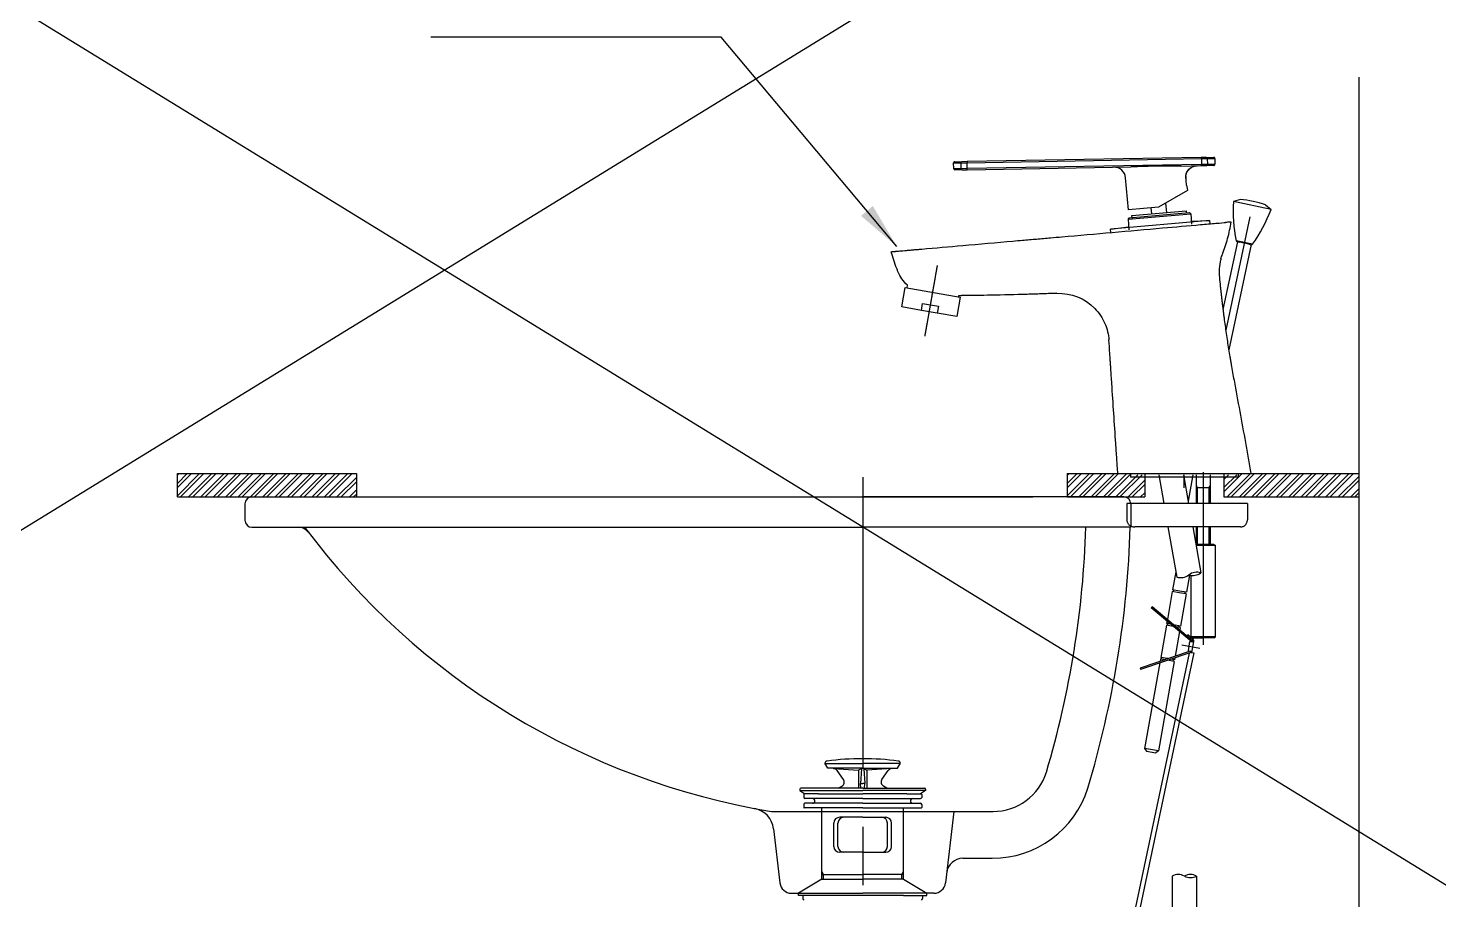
# Model space of a CAD drawing. Extents: x 572 to 8286, y -137 to 2100.
# Drawn here: x 2215 to 2820, y 711 to 1085 of the extents above; entities that cross this region are included whole.
import ezdxf

# ---------------------------------------------------------------- set-up
doc = ezdxf.new("R2010")
doc.units = 0
doc.header["$LTSCALE"] = 50
doc.header["$MEASUREMENT"] = 0
doc.linetypes.add('CENTER', pattern=[2, 1.25, -0.25, 0.25, -0.25])
doc.layers.get('0').update_dxf_attribs({"linetype": 'CONTINUOUS'})
for name, color, linetype in [('1', 1, 'CENTER'), ('3', 3, 'CONTINUOUS'), ('7', 7, 'CONTINUOUS'), ('CENTER', 2, 'CENTER')]:
    doc.layers.add(name, color=color, linetype=linetype)
doc.styles.get("Standard").update_dxf_attribs({"font": 'NanumGothic.ttf'})
doc.dimstyles.get("Standard").update_dxf_attribs({"dimtxt": 2.5, "dimasz": 2, "dimexe": 2, "dimexo": 1, "dimgap": 2, "dimtad": 1, "dimdec": 0, "dimlfac": 10, "dimrnd": 1, "dimzin": 0, "dimdsep": 46, "dimtxsty": 'Standard', "dimcen": 0, "dimclrd": 7, "dimclre": 7, "dimclrt": 2, "dimadec": 0, "dimazin": 0, "dimtfac": 1, "dimtdec": 0, "dimtofl": 0, "dimtmove": 0, "dimatfit": 3, "dimfxl": 0, "dimtolj": 1, "dimtzin": 0, "dimarcsym": 0})

msp = doc.modelspace()

# ---------------------------------------------------------------- hatches: boundary and pattern name
h = msp.add_hatch()
h.set_pattern_fill('ANSI32', color=256, scale=10)
h.set_pattern_definition([(45, (3691.4405, 74.737), (-2.65165, 2.65165), []), (45, (3693.2082, 74.737), (-2.65165, 2.65165), [])])
h.paths.add_polyline_path([(2785.96896, 893.87989), (2734.87287, 893.87989), (2734.87287, 893.37989), (2727.96896, 893.37989), (2727.96896, 883.87989), (2785.96896, 883.87989)])
h.paths.add_polyline_path([(2693.96896, 893.37989), (2686.87287, 893.37989), (2686.87287, 893.87989), (2660.74711, 893.87989), (2660.74711, 883.87989), (2693.96896, 883.87989)])
h.paths.add_polyline_path([(2355.74711, 893.87989), (2278.96896, 893.87989), (2278.96896, 883.87989), (2355.74711, 883.87989)])

# ---------------------------------------------------------------- linework, layer by layer
for p, q in [((571.83398, -137.42071), (4215.24041, 2100)), ((571.83398, 2100), (4215.24041, -137.42071))]:
    msp.add_line(p, q)
at = {"ltscale": 0.5}
for p, q in [((2687.90485, 893.87989), (2687.90485, 892.40137)), ((2734.03308, 893.87989), (2734.03308, 892.40137))]:
    msp.add_line(p, q, dxfattribs=at)
at = {"color": 7}
for p, q in [((2612.07516, 748.96369), (2608.48614, 718.29866)), ((2534.7386, 741.48049), (2537.45179, 718.29866)), ((2542.4179, 713.87989), (2572.96896, 713.87989)), ((2603.52003, 713.87989), (2572.96896, 713.87989))]:
    msp.add_line(p, q, dxfattribs=at)
for centre, start, end in [((2542.4179, 718.87989), 186.67550305, 270), ((2603.52003, 718.87989), 270, 353.32449695)]:
    msp.add_arc(centre, 5, start, end, dxfattribs=at)
at = {"layer": '1', "linetype": 'ByBlock'}
for p, q in [((2785.96896, 893.87989), (2785.96896, 1063.87989)), ((2278.96896, 893.87989), (2355.74711, 893.87989)), ((2660.74711, 893.87989), (2785.96896, 893.87989)), ((2278.96896, 883.87989), (2645.96896, 883.87989)), ((2727.96896, 883.87989), (2785.96896, 883.87989)), ((2785.96896, 133.87989), (2785.96896, 883.87989))]:
    msp.add_line(p, q, dxfattribs=at)
at = {"layer": '1', "color": 7, "linetype": 'Continuous'}
for p, q in [((2718.24611, 1029.4705), (2617.76471, 1027.71659)), ((2617.77343, 1027.21667), (2718.25483, 1028.97057)), ((2720.48731, 1029.50962), (2718.24611, 1029.4705)), ((2718.24611, 1029.4705), (2718.25483, 1028.97057)), ((2718.25483, 1028.97057), (2720.94428, 1029.01753)), ((2718.25483, 1028.97057), (2718.29846, 1026.47096)), ((2720.48731, 1029.50962), (2723.54695, 1029.56303)), ((2720.94428, 1029.01753), (2724.0556, 1029.07183)), ((2720.98791, 1026.51791), (2720.94428, 1029.01753)), ((2724.0556, 1029.07183), (2724.09923, 1026.57221)), ((2611.97267, 1027.11542), (2615.08399, 1027.16972)), ((2612.0163, 1024.6158), (2611.97267, 1027.11542)), ((2615.12762, 1024.67011), (2612.0163, 1024.6158)), ((2612.46387, 1027.62406), (2615.5235, 1027.67748)), ((2615.58458, 1024.178), (2612.52495, 1024.1246)), ((2615.08399, 1027.16972), (2617.77343, 1027.21667)), ((2615.08399, 1027.16972), (2615.12762, 1024.67011)), ((2617.81706, 1024.71705), (2615.12762, 1024.67011)), ((2617.76471, 1027.71659), (2615.5235, 1027.67748)), ((2615.58458, 1024.178), (2617.82579, 1024.21713)), ((2617.76471, 1027.71659), (2617.77343, 1027.21667)), ((2617.81706, 1024.71705), (2617.77343, 1027.21667)), ((2718.29846, 1026.47096), (2617.81706, 1024.71705)), ((2617.82579, 1024.21713), (2617.81706, 1024.71705)), ((2617.82579, 1024.21713), (2688.01642, 1025.44231)), ((2709.39598, 1025.81549), (2718.30719, 1025.97103)), ((2720.98791, 1026.51791), (2718.29846, 1026.47096)), ((2718.30719, 1025.97103), (2718.29846, 1026.47096)), ((2718.30719, 1025.97103), (2720.54839, 1026.01016)), ((2723.60803, 1026.06356), (2720.54839, 1026.01016)), ((2724.09923, 1026.57221), (2720.98791, 1026.51791)), ((2686.93928, 1006.96526), (2685.73323, 1020.75053)), ((2712.31201, 1015.27024), (2699.88981, 1008.09828)), ((2712.2268, 1016.24418), (2712.31201, 1015.27024)), ((2699.88981, 1008.09828), (2686.93928, 1006.96526)), ((2700.19359, 1004.62614), (2687.24306, 1003.49312)), ((2688.50076, 1004.60698), (2711.7121, 1006.6377)), ((2688.58792, 1003.61078), (2688.50076, 1004.60698)), ((2696.96842, 1005.3478), (2696.75179, 1007.82385)), ((2713.14412, 1005.75917), (2700.19359, 1004.62614)), ((2700.23717, 1004.12804), (2713.68579, 1005.30465)), ((2702.89981, 1009.8361), (2703.24445, 1005.89688)), ((2711.7121, 1006.6377), (2711.79926, 1005.64151)), ((2713.68579, 1005.30465), (2714.078, 1000.82178)), ((2721.76116, 1002.49778), (2679.32327, 998.78495)), ((2679.32327, 998.78495), (2687.06476, 999.79401)), ((2679.45323, 997.29941), (2679.32327, 998.78495)), ((2686.78854, 1002.95145), (2700.23717, 1004.12804)), ((2686.78854, 1002.95145), (2687.18074, 998.46857)), ((2713.96205, 1002.14722), (2721.76116, 1002.49778)), ((2721.76116, 1002.49778), (2721.89113, 1001.01224)), ((2591.99493, 973.60904), (2592.18229, 974.67165)), ((2589.73107, 965.37709), (2591.20708, 973.74796)), ((2591.20708, 973.74796), (2614.84247, 969.5804)), ((2614.84247, 969.5804), (2613.36646, 961.20953)), ((2614.13762, 970.19007), (2614.05462, 969.71932)), ((2598.17301, 963.88855), (2589.73107, 965.37709)), ((2598.17301, 963.88855), (2598.69396, 966.84297)), ((2604.92451, 962.69807), (2598.17301, 963.88855)), ((2598.69396, 966.84297), (2605.44546, 965.6525)), ((2605.44546, 965.6525), (2604.92451, 962.69807)), ((2613.36646, 961.20953), (2604.92451, 962.69807)), ((2734.03308, 892.40137), (2687.90485, 892.40137))]:
    msp.add_line(p, q, dxfattribs=at)
at = {"layer": '1'}
for p, q in [((2278.96896, 883.87989), (2278.96896, 893.87989)), ((2355.74711, 893.87989), (2355.74711, 883.87989)), ((2660.74711, 893.87989), (2660.74711, 883.87989)), ((2693.96896, 893.87989), (2693.96896, 883.87989)), ((2727.96896, 893.87989), (2727.96896, 883.87989)), ((2785.96896, 883.87989), (2785.96896, 893.87989)), ((2660.74711, 883.87989), (2693.96896, 883.87989))]:
    msp.add_line(p, q, dxfattribs=at)
at = {"layer": '1', "color": 7, "linetype": 'Continuous'}
for centre, radius, start, end in [((2723.55567, 1029.0631), 0.5, 1.00020906, 90.99999075), ((2612.47259, 1027.12414), 0.5, 90.99999075, 181.00020906), ((2612.51622, 1024.62452), 0.5, 181.00020906, 270.99999075), ((2680.75226, 1020.31475), 5, 4.76016004, 90.99999075), ((2723.5993, 1026.56348), 0.5, 270.99999075, 1.00020906), ((2713.1877, 1005.26107), 0.5, 5.00014155, 95.00014925), ((2687.28663, 1002.99503), 0.5, 95.00014925, 185.00014155), ((2747.3628, 980.25694), 21.5, 165.64525328, 185.92846745)]:
    msp.add_arc(centre, radius, start, end, dxfattribs=at)
at = {"layer": '1', "color": 7, "linetype": 'Continuous', "extrusion": (0, 0, -1)}
msp.add_arc((-2603.79303, 987.08902), 17, 313.07750562, 337.32487262, dxfattribs=at)
for centre, major_axis, ratio, start_param, end_param in [((2720.49604, 1029.0097), (0.00873, -0.49992), 0.896618, 3.141592654, 4.71238898), ((2615.53223, 1027.17755), (-0.00873, 0.49992), 0.896618, 4.71238898, 6.283185307), ((2615.57586, 1024.67793), (-0.00873, 0.49992), 0.896618, 3.141592654, 4.71238898), ((2716.44705, 1020.93781), (-0.08726, 4.99924), 0.978413, 4.644078119, 6.283185307), ((2716.59813, 1020.94045), (0.08726, -4.99924), 0.999997, 1.661177217, 3.141787889), ((2720.53967, 1026.51008), (0.00873, -0.49992), 0.896618, 4.71238898, 6.283185307), ((2747.36157, 980.2525), (-20.71889, 5.74262), 0.999735, 0.000012834, 0.097610156), ((2657.13499, 949.72877), (-19.98137, 7.93692), 1, 1.153488925, 1.989306429)]:
    msp.add_ellipse(centre, major_axis=major_axis, ratio=ratio, start_param=start_param, end_param=end_param, dxfattribs=at)
at = {"layer": '1', "color": 7, "linetype": 'Continuous'}
for points, knots in [([(2709.39598, 1025.81549), (2708.04808, 1025.79196), (2706.69804, 1025.78976), (2703.71544, 1025.78471), (2702.08208, 1025.78352), (2699.87417, 1025.76098), (2699.29949, 1025.7533), (2697.63795, 1025.72504), (2696.55113, 1025.69878), (2693.91174, 1025.62159), (2692.35927, 1025.56473), (2689.87699, 1025.48564), (2688.94639, 1025.45854), (2688.01642, 1025.44231)], [0, 0, 0, 0, 0.18944166, 0.18944166, 0.418460024, 0.418460024, 0.499035031, 0.499035031, 0.651443505, 0.651443505, 0.869303726, 0.869303726, 1, 1, 1, 1]), ([(2711.57309, 1020.51139), (2711.56927, 1020.30221), (2711.57035, 1020.07926), (2711.58851, 1019.5267), (2711.61299, 1019.18427), (2711.68638, 1018.53039), (2711.73566, 1018.20965), (2711.84606, 1017.62211), (2711.90852, 1017.34777), (2712.02773, 1016.87583), (2712.0857, 1016.67363), (2712.17543, 1016.37419), (2712.20814, 1016.27311), (2712.22748, 1016.2132), (2712.23013, 1016.20493), (2712.23011, 1016.20495)], [0, 0, 0, 0, 0.114939374, 0.114939374, 0.279353996, 0.279353996, 0.440312112, 0.440312112, 0.602680747, 0.602680747, 0.769066054, 0.769066054, 0.935926829, 0.935926829, 1, 1, 1, 1]), ([(2711.61351, 1021.33174), (2711.60055, 1021.169), (2711.58891, 1020.98648), (2711.57761, 1020.70075), (2711.57485, 1020.60728), (2711.57309, 1020.51139)], [0, 0, 0, 0, 0.685433532, 0.685433532, 1, 1, 1, 1]), ([(2653.59056, 995.03673), (2655.21415, 995.17877), (2664.02882, 995.94995), (2680.04278, 997.351), (2699.86822, 999.0855), (2712.49813, 1000.19047), (2717.93464, 1000.6661)], [0, 0, 0, 0, 0.075727638, 0.41110137, 0.746475102, 1, 1, 1, 1]), ([(2717.93464, 1000.6661), (2720.25787, 1000.86936), (2722.56371, 1001.07109), (2726.4873, 1001.41436), (2727.9651, 1001.54366), (2728.60281, 1001.59945)], [0, 0, 0, 0, 0.5, 0.5, 1, 1, 1, 1]), ([(2727.30081, 987.98641), (2728.15265, 990.19639), (2728.8979, 992.46817), (2730.15347, 997.08347), (2730.66476, 999.43714), (2731.05339, 1001.81384)], [0, 0, 0, 0, 0.496999027, 0.496999027, 1, 1, 1, 1]), ([(2731.05339, 1001.81384), (2731.05361, 1001.81387), (2731.04811, 1001.81339), (2730.94132, 1001.80404), (2730.43102, 1001.75939), (2729.24636, 1001.65575), (2728.94181, 1001.62911), (2728.60281, 1001.59945)], [0, 0, 0, 0, 0.083269735, 0.083269735, 0.791492061, 0.791492061, 1, 1, 1, 1]), ([(2598.33213, 990.20224), (2604.17348, 990.71329), (2617.20468, 991.85337), (2631.59709, 993.11255), (2640.14449, 993.86034), (2641.50058, 993.97899)], [0, 0, 0, 0, 0.40612002, 0.90577848, 1, 1, 1, 1]), ([(2641.50058, 993.97899), (2642.50815, 994.06714), (2644.52347, 994.24345), (2646.53814, 994.41972), (2648.5529, 994.59599), (2650.56777, 994.77226), (2652.58325, 994.9486), (2653.59056, 995.03673)], [0, 0, 0, 0, 0.25, 0.5, 0.5, 0.75, 1, 1, 1, 1]), ([(2588.10703, 980.53544), (2587.92615, 980.96836), (2586.79617, 983.75169), (2585.8471, 986.60635), (2585.17985, 989.05157)], [0, 0, 0, 0, 0.156198051, 1, 1, 1, 1]), ([(2586.80023, 989.19333), (2586.87334, 989.19972), (2587.04716, 989.21494), (2587.50379, 989.25488), (2588.27369, 989.32224), (2589.48605, 989.42831), (2590.94571, 989.55601), (2592.60717, 989.70137), (2594.42354, 989.86028), (2596.34729, 990.02859), (2597.66925, 990.14424), (2598.33208, 990.20223)], [0, 0, 0, 0, 0.062499865, 0.125000071, 0.250000481, 0.375000892, 0.500001303, 0.625001713, 0.750002124, 0.875002535, 1, 1, 1, 1]), ([(2725.97779, 978.03632), (2726.11146, 976.74897), (2726.30767, 974.89989), (2726.57211, 972.48969), (2726.72944, 971.0855), (2726.85736, 969.9624), (2726.9867, 968.83945), (2727.15109, 967.43607), (2727.35295, 965.75258), (2727.55961, 964.06967), (2727.77129, 962.38739), (2728.20513, 959.02414), (2728.89679, 953.98454), (2729.749, 948.39718), (2730.39612, 944.49412), (2730.78052, 942.26629), (2731.17036, 940.03941), (2731.66377, 937.2569), (2732.86775, 930.58238), (2734.72877, 920.5807), (2736.78209, 909.46497), (2738.34843, 900.55867), (2739.1354, 896.1062), (2739.52843, 893.87989)], [0, 0, 0, 0, 0.045535933, 0.065420601, 0.085305269, 0.095247603, 0.105189937, 0.125074605, 0.144959274, 0.164843942, 0.18472861, 0.204613278, 0.28415195, 0.363690622, 0.403459958, 0.423344626, 0.443229294, 0.48299863, 0.522767967, 0.681845311, 0.840922656, 0.920461328, 1, 1, 1, 1]), ([(2643.53123, 970.76862), (2638.40064, 970.61395), (2633.26921, 970.4874), (2623.86212, 970.30702), (2619.58595, 970.24933), (2615.31111, 970.20296)], [0, 0, 0, 0, 0.545543874, 0.545543874, 1, 1, 1, 1]), ([(2655.67703, 971.18825), (2654.66504, 971.149), (2652.64096, 971.07256), (2650.61673, 971.00035), (2648.59243, 970.93033), (2646.56805, 970.86249), (2644.54353, 970.79914), (2643.53123, 970.76862)], [0, 0, 0, 0, 0.25, 0.5, 0.5, 0.75, 1, 1, 1, 1]), ([(2672.50734, 964.76009), (2674.36965, 962.85553), (2675.851, 960.61157), (2677.87433, 955.94198), (2678.42064, 953.52589), (2678.58175, 951.24084)], [0, 0, 0, 0, 0.5, 0.5, 1, 1, 1, 1]), ([(2682.40951, 893.87989), (2682.26688, 896.02731), (2681.98162, 900.32216), (2681.41109, 908.91185), (2680.69794, 919.64896), (2680.05606, 929.31237), (2679.62893, 935.75469), (2679.45101, 938.439), (2679.30864, 940.58643), (2679.16584, 942.73385), (2678.92753, 946.28559), (2678.71858, 949.30005), (2678.58175, 951.24084)], [0, 0, 0, 0, 0.112308708, 0.224617416, 0.449234832, 0.673852248, 0.730006602, 0.786160956, 0.814238133, 0.84231531, 0.898469664, 1, 1, 1, 1]), ([(2682.4095, 893.87989), (2682.40951, 893.87989), (2682.45214, 893.87989), (2682.6223, 893.87989), (2682.78171, 893.87989), (2683.05151, 893.87989), (2683.25221, 893.87989), (2683.65777, 893.87989), (2684.3906, 893.87989), (2685.50839, 893.87989), (2686.85386, 893.87989), (2688.41639, 893.87989), (2690.18216, 893.87989), (2692.13677, 893.87989), (2694.97268, 893.87989), (2698.1191, 893.87989), (2701.49909, 893.87989), (2703.69152, 893.87989), (2705.48253, 893.87989), (2707.29458, 893.87989), (2710.51066, 893.87989), (2714.24353, 893.87989), (2717.92799, 893.87989), (2721.5428, 893.87989), (2725.8604, 893.87989), (2730.49585, 893.87989), (2734.37127, 893.87989), (2736.80787, 893.87989), (2738.03141, 893.87989), (2738.58597, 893.87989), (2739.27074, 893.87989), (2739.52843, 893.87989), (2739.52844, 893.87989)], [0, 0, 0, 0, 0.031250001, 0.031250001, 0.062500002, 0.070312502, 0.078125002, 0.093750003, 0.125000004, 0.156250004, 0.187500005, 0.218750006, 0.250000007, 0.281250008, 0.312500009, 0.375000011, 0.406250011, 0.437500012, 0.453125013, 0.468750013, 0.500000014, 0.562500016, 0.593750017, 0.625000018, 0.687500019, 0.750000021, 0.812500023, 0.875000025, 0.906250026, 0.921875026, 0.937500027, 1, 1, 1, 1])]:
    msp.add_open_spline(points, degree=3, knots=knots, dxfattribs=at)
for points, degree in [([(2585.17984, 989.05156), (2585.17986, 989.05157), (2585.72282, 989.09907), (2586.80023, 989.19333)], 3), ([(2726.64279, 985.99551), (2726.53374, 985.58613)], 1), ([(2725.97779, 978.03633), (2725.97779, 978.03632), (2725.97763, 978.03483), (2725.97732, 978.03185)], 3), ([(2725.97779, 978.03633), (2725.97779, 978.03632), (2725.97763, 978.03483), (2725.97732, 978.03185)], 3), ([(2615.31112, 970.20168), (2614.91987, 970.19775), (2614.52873, 970.19389), (2614.13762, 970.19005)], 3), ([(2656.29233, 971.21225), (2656.08723, 971.2042), (2655.88213, 971.19621), (2655.67703, 971.18825)], 3)]:
    msp.add_open_spline(points, degree=degree, dxfattribs=at)
at = {"layer": '1', "color": 1, "linetype": 'CENTER'}
msp.add_open_spline([(2599.70736, 952.85017), (2600.5756, 957.77421), (2605.04441, 983.11811)], degree=1, knots=[0, 0, 0.162681685, 1, 1], dxfattribs=at)
at = {"layer": '3', "color": 7}
for p, q in [((2310.96896, 883.87989), (2572.96896, 883.87989)), ((2684.96896, 883.87989), (2572.96896, 883.87989)), ((2307.96896, 880.87989), (2307.96896, 873.87989)), ((2687.96896, 880.87989), (2687.96896, 870.87989)), ((2310.96896, 870.87989), (2572.96896, 870.87989)), ((2687.96896, 870.87989), (2572.96896, 870.87989)), ((2533.86277, 748.96369), (2628.89529, 748.96369)), ((2615.95306, 728.87989), (2628.55669, 728.87989))]:
    msp.add_line(p, q, dxfattribs=at)
at = {"layer": '3'}
for p, q in [((2557.96896, 767.5743), (2556.73764, 769.70701)), ((2556.85418, 769.50516), (2572.96896, 769.50516)), ((2589.08375, 769.50516), (2572.96896, 769.50516)), ((2587.96896, 767.5743), (2589.20029, 769.70701)), ((2572.96896, 767.5743), (2557.96896, 767.5743)), ((2560.48424, 767.39001), (2571.21896, 766.68864)), ((2564.6943, 762.69501), (2561.9761, 766.54798)), ((2572.96896, 767.5743), (2571.21896, 766.68864)), ((2571.21896, 766.68864), (2571.21896, 758.9743)), ((2572.45129, 767.31231), (2572.01896, 760.90443)), ((2572.96896, 767.5743), (2587.96896, 767.5743)), ((2572.96896, 767.5743), (2574.71896, 766.68864)), ((2573.48664, 767.31231), (2573.91896, 760.90443)), ((2585.45369, 767.39001), (2574.71896, 766.68864)), ((2574.71896, 766.68864), (2574.71896, 758.9743)), ((2581.24363, 762.69501), (2583.96183, 766.54798)), ((2545.96896, 758.5743), (2545.96896, 757.9743)), ((2545.96896, 757.9743), (2572.96896, 757.9743)), ((2545.96896, 757.9743), (2548.11119, 756.4743)), ((2555.66896, 758.9743), (2546.36896, 758.9743)), ((2553.96896, 756.4743), (2547.86713, 756.4743)), ((2553.96896, 756.4743), (2572.96896, 756.4743)), ((2572.96896, 758.9743), (2555.66896, 758.9743)), ((2562.61254, 758.9743), (2564.06006, 759.81002)), ((2572.22206, 758.9743), (2572.01896, 760.92862)), ((2572.01896, 760.92862), (2572.96896, 760.92862)), ((2573.91896, 760.92862), (2572.96896, 760.92862)), ((2572.96896, 758.9743), (2590.26896, 758.9743)), ((2599.96896, 757.9743), (2572.96896, 757.9743)), ((2591.96897, 756.4743), (2572.96896, 756.4743)), ((2573.71587, 758.9743), (2573.91896, 760.92862)), ((2583.32539, 758.9743), (2581.87787, 759.81002)), ((2590.26896, 758.9743), (2599.56896, 758.9743)), ((2591.96897, 756.4743), (2598.0708, 756.4743)), ((2599.96896, 757.9743), (2597.82674, 756.4743)), ((2599.96896, 758.5743), (2599.96896, 757.9743)), ((2547.66713, 756.2743), (2547.66713, 754.9743)), ((2547.66713, 751.9743), (2547.66713, 750.6743)), ((2572.96896, 750.4743), (2547.86713, 750.4743)), ((2572.96896, 754.4743), (2548.16713, 754.4743)), ((2572.96896, 752.4743), (2548.16713, 752.4743)), ((2555.46896, 719.87989), (2555.46896, 750.4743)), ((2572.96896, 754.4743), (2597.7708, 754.4743)), ((2572.96896, 752.4743), (2597.7708, 752.4743)), ((2572.96896, 750.4743), (2598.0708, 750.4743)), ((2590.46896, 719.87989), (2590.46896, 750.4743)), ((2598.2708, 756.2743), (2598.2708, 754.9743)), ((2598.2708, 751.9743), (2598.2708, 750.6743)), ((2572.96896, 746.4743), (2563.0946, 746.4743)), ((2572.96896, 746.4743), (2582.84333, 746.4743)), ((2560.5946, 733.9743), (2560.5946, 743.9743)), ((2562.36236, 733.9743), (2562.36236, 743.9743)), ((2583.57557, 733.9743), (2583.57557, 743.9743)), ((2585.34333, 733.9743), (2585.34333, 743.9743)), ((2572.96896, 731.4743), (2563.0946, 731.4743)), ((2572.96896, 731.4743), (2582.84333, 731.4743)), ((2556.16896, 721.9743), (2555.46896, 723.18673)), ((2555.46896, 721.9743), (2572.96896, 721.9743)), ((2556.16896, 719.87989), (2556.16896, 721.9743)), ((2590.46896, 721.9743), (2572.96896, 721.9743)), ((2589.76896, 721.9743), (2590.46896, 723.18673)), ((2589.76896, 719.87989), (2589.76896, 721.9743)), ((2555.46896, 719.87989), (2545.46896, 713.87989)), ((2555.46896, 719.87989), (2572.96896, 719.87989)), ((2590.46896, 719.87989), (2572.96896, 719.87989)), ((2590.46896, 719.87989), (2600.46896, 713.87989)), ((2545.46896, 713.87989), (2572.96896, 713.87989)), ((2545.46896, 712.87989), (2545.46896, 713.87989)), ((2555.46896, 712.87989), (2545.46896, 712.87989)), ((2547.27684, 712.87989), (2547.27684, 711.57989)), ((2590.46896, 712.87989), (2555.46896, 712.87989)), ((2600.46896, 713.87989), (2572.96896, 713.87989)), ((2590.46896, 712.87989), (2600.46896, 712.87989)), ((2598.66109, 712.87989), (2598.66109, 711.57989)), ((2600.46896, 712.87989), (2600.46896, 713.87989))]:
    msp.add_line(p, q, dxfattribs=at)
at = {"layer": '3', "color": 7}
for centre, radius, start, end in [((2310.96896, 880.87989), 3, 90, 180), ((2684.96896, 880.87989), 3, 360, 90), ((2310.96896, 873.87989), 3, 180, 270), ((2331.01331, 865.87989), 5, 35.95947679, 90), ((2585.22567, 1058.81753), 314.08208, 216.75332595, 260.58795505), ((2250.18608, 884.47085), 418.78163, 343.54463332, 358.14022104), ((2250.91834, 884.43007), 437.04942, 343.32088664, 358.22332964), ((2628.89529, 772.96369), 24, 270, 342.74145272), ((2628.55669, 771.87989), 43, 270, 342.55922027), ((2524.8064, 740.31803), 10, 6.67550305, 79.93082387), ((2615.95306, 721.87989), 7, 90, 173.32449695)]:
    msp.add_arc(centre, radius, start, end, dxfattribs=at)
at = {"layer": '3'}
for centre, radius, start, end in [((2557.81896, 769.50516), 1.1, 97.32041367, 169.42619898), ((2572.96896, 651.5743), 120, 90, 97.32041367), ((2572.96896, 651.5743), 120, 82.67958633, 90), ((2588.11896, 769.50516), 1.1, 10.57380102, 82.67958633), ((2560.34185, 765.39505), 2, 35.20232507, 86.26180949), ((2563.06006, 761.54208), 2, 300, 35.20232507), ((2582.87787, 761.54208), 2, 144.79767493, 240), ((2585.59607, 765.39505), 2, 93.73819051, 144.79767493), ((2546.36896, 758.5743), 0.4, 90, 180), ((2547.86713, 756.2743), 0.2, 90, 180), ((2598.0708, 756.2743), 0.2, 0, 90), ((2599.56896, 758.5743), 0.4, 0, 90), ((2548.16713, 754.9743), 0.5, 180, 270), ((2548.16713, 751.9743), 0.5, 90, 180), ((2547.86713, 750.6743), 0.2, 180, 270), ((2551.46896, 753.4743), 1, 270, 90), ((2594.46896, 753.4743), 1, 90, 270), ((2597.7708, 754.9743), 0.5, 270, 0), ((2597.7708, 751.9743), 0.5, 0, 90), ((2598.0708, 750.6743), 0.2, 270, 0), ((2563.0946, 743.9743), 2.5, 90, 180), ((2564.86236, 743.9743), 2.5, 90, 180), ((2581.07557, 743.9743), 2.5, 0, 90), ((2582.84333, 743.9743), 2.5, 0, 90), ((2563.0946, 733.9743), 2.5, 180, 270), ((2564.86236, 733.9743), 2.5, 180, 270), ((2581.07557, 733.9743), 2.5, 270, 0), ((2582.84333, 733.9743), 2.5, 270, 0), ((2547.77684, 711.57989), 0.5, 180, 270), ((2598.16109, 711.57989), 0.5, 270, 0)]:
    msp.add_arc(centre, radius, start, end, dxfattribs=at)
at = {"layer": '7'}
for p, q in [((2735.00319, 1011.47347), (2732.00142, 1010.578)), ((2748.14085, 1007.14746), (2732.00142, 1010.578)), ((2735.00319, 1011.47347), (2735.03351, 1011.46702)), ((2745.7325, 1009.19288), (2745.76282, 1009.18644)), ((2745.76282, 1009.18644), (2748.14085, 1007.14746)), ((2739.04973, 1004.05738), (2728.70955, 955.41067)), ((2733.70615, 993.34703), (2727.53193, 964.29959)), ((2740.25458, 992.26793), (2733.15385, 993.77724)), ((2733.54098, 993.38214), (2734.6843, 993.13912)), ((2738.59689, 992.30747), (2734.6843, 993.13912)), ((2739.57504, 992.09956), (2729.98634, 946.98831)), ((2738.59689, 992.30747), (2739.74021, 992.06445)), ((2699.96417, 893.37989), (2702.14522, 881.01051)), ((2710.62615, 893.37989), (2712.8072, 881.01051)), ((2710.87287, 887.74894), (2710.87287, 893.37989)), ((2714.6279, 893.37989), (2712.62703, 882.03234)), ((2716.13909, 881.01051), (2716.13909, 893.37989)), ((2716.13909, 881.01051), (2716.13909, 893.37989)), ((2719.13909, 820.37712), (2719.13909, 894.53763)), ((2722.13909, 881.01051), (2722.13909, 893.37989)), ((2722.13909, 881.01051), (2722.13909, 893.37989)), ((2716.63909, 887.94244), (2716.13909, 888.80846)), ((2716.13909, 887.94244), (2722.13909, 887.94244)), ((2716.63909, 881.01051), (2716.63909, 887.94244)), ((2721.63909, 887.94244), (2722.13909, 888.80846)), ((2721.63909, 881.01051), (2721.63909, 887.94244)), ((2686.24912, 881.01051), (2686.24912, 874.01051)), ((2738.02907, 881.01051), (2686.24912, 881.01051)), ((2738.02907, 881.01051), (2738.02907, 874.01051)), ((2735.02907, 871.01051), (2689.71577, 871.01051)), ((2703.90849, 871.01051), (2707.69783, 849.52013)), ((2714.57047, 871.01051), (2718.03831, 851.34343)), ((2716.13909, 863.4638), (2716.13909, 871.01051)), ((2716.63909, 863.4638), (2716.63909, 871.01051)), ((2721.63909, 863.4638), (2721.63909, 871.01051)), ((2722.13909, 863.4638), (2722.13909, 871.01051)), ((2715.6733, 864.75603), (2717.63652, 853.62211)), ((2723.63909, 863.4638), (2715.90116, 863.4638)), ((2724.33525, 863.06187), (2715.97203, 863.06187)), ((2723.63909, 863.4638), (2724.33525, 863.06187)), ((2724.33525, 823.86572), (2724.33525, 863.06187)), ((2707.29604, 851.7988), (2705.92386, 844.01678)), ((2713.13413, 850.35568), (2711.8327, 842.9749)), ((2713.94294, 823.86572), (2713.94294, 850.20655)), ((2705.8023, 843.32742), (2703.67077, 831.2389)), ((2708.75673, 842.80647), (2705.8023, 843.32742)), ((2708.87828, 843.49584), (2705.92386, 844.01678)), ((2706.29471, 843.24059), (2706.41626, 843.92996)), ((2711.71115, 842.28553), (2708.75673, 842.80647)), ((2711.8327, 842.9749), (2708.87828, 843.49584)), ((2711.71115, 842.28553), (2709.28007, 828.49822)), ((2711.21875, 842.37235), (2711.3403, 843.06172)), ((2696.73466, 836.25608), (2697.11952, 836.71638)), ((2714.13818, 821.70504), (2696.73466, 836.25608)), ((2714.52304, 822.16535), (2697.11952, 836.71638)), ((2703.55059, 830.5573), (2703.37123, 829.54011)), ((2705.14026, 829.22818), (2703.37123, 829.54011)), ((2703.74208, 828.76392), (2703.86363, 829.45329)), ((2703.24967, 828.85074), (2700.8186, 815.06344)), ((2706.2041, 828.3298), (2703.24967, 828.85074)), ((2706.2176, 828.32742), (2706.2041, 828.3298)), ((2709.28007, 828.49822), (2706.32565, 829.01917)), ((2708.86035, 826.11783), (2706.99861, 815.55939)), ((2709.15852, 827.80886), (2707.40299, 828.1184)), ((2708.66612, 827.89568), (2708.78767, 828.58505)), ((2709.15852, 827.80886), (2708.98053, 826.79943)), ((2712.39336, 824.72806), (2712.0085, 824.26775)), ((2714.73037, 822.77409), (2712.39336, 824.72806)), ((2724.33525, 823.86572), (2713.94294, 823.86572)), ((2714.63909, 823.4638), (2713.94294, 823.86572)), ((2714.63909, 823.4638), (2715.63909, 823.4638)), ((2715.63909, 823.4638), (2719.13909, 823.4638)), ((2723.63909, 823.4638), (2719.13909, 823.4638)), ((2723.63909, 823.4638), (2724.33525, 823.86572)), ((2715.06454, 816.97228), (2676.38734, 634.14795)), ((2713.44853, 817.76755), (2691.98632, 810.41985)), ((2713.6811, 817.21298), (2692.18066, 809.8522)), ((2709.94757, 820.41311), (2717.63073, 819.05836)), ((2713.23476, 821.86434), (2712.54017, 817.92511)), ((2712.54017, 817.92511), (2713.73813, 817.71388)), ((2713.23476, 821.86434), (2714.43272, 821.65311)), ((2713.44853, 817.76755), (2713.64287, 817.19989)), ((2713.64781, 817.20163), (2713.73813, 817.71388)), ((2713.68581, 817.21539), (2715.06454, 816.97228)), ((2714.13818, 821.70504), (2714.52304, 822.16535)), ((2714.23869, 817.09745), (2715.07374, 821.83326)), ((2714.52304, 822.16535), (2714.43272, 821.65311)), ((2713.04006, 816.86389), (2674.47349, 634.55282)), ((2700.39563, 812.66463), (2693.92477, 775.96657)), ((2706.60589, 813.33218), (2699.83361, 774.92468)), ((2700.69705, 814.37407), (2700.51463, 813.33957)), ((2702.57114, 814.04362), (2700.69705, 814.37407)), ((2703.77302, 814.54249), (2700.8186, 815.06344)), ((2701.18945, 814.28725), (2701.311, 814.97661)), ((2703.94153, 814.51278), (2703.77302, 814.54249)), ((2706.60589, 813.33218), (2703.79383, 813.82802)), ((2706.72745, 814.02155), (2705.16422, 814.29719)), ((2706.11349, 813.41901), (2706.23504, 814.10837)), ((2706.8796, 814.88446), (2706.72745, 814.02155)), ((2691.98632, 810.41985), (2692.18066, 809.8522)), ((2693.92477, 775.96657), (2694.73593, 774.80811)), ((2699.83361, 774.92468), (2693.92477, 775.96657)), ((2694.73593, 774.80811), (2698.67516, 774.11352)), ((2699.83361, 774.92468), (2698.67516, 774.11352)), ((2705.71896, 721.2654), (2705.71896, 662.97989)), ((2716.21896, 721.2654), (2716.21896, 662.97989))]:
    msp.add_line(p, q, dxfattribs=at)
for centre, radius, start, end in [((2801.90646, 1006.93314), 70, 177.01529003, 190.83267111), ((2730.04979, 961.71602), 50, 71.72041936, 84.27958064), ((2682.79692, 1032.25065), 70, 325.16732889, 338.98470997), ((2733.64494, 993.87121), 0.5, 190.83267111, 258), ((2739.84417, 992.55353), 0.5, 258, 325.16732889), ((2709.40165, 854.97401), 5.71383, 252.65085588, 307.34914412), ((2716.33448, 845.88955), 5.71383, 72.65085588, 127.34914412), ((2714.5719, 855.88566), 5.71383, 252.65085588, 307.34914412), ((2714.08894, 822.00691), 1, 350, 50.10109816), ((2708.34396, 716.19024), 5.71383, 62.65085588, 117.34914412), ((2713.59396, 716.19024), 5.71383, 62.65085588, 117.34914412), ((2713.59396, 726.34055), 5.71383, 242.65085588, 297.34914412)]:
    msp.add_arc(centre, radius, start, end, dxfattribs=at)
for points in [[(2686.24912, 874.01051), (2686.3142, 873.4268), (2686.50563, 872.86874), (2686.80869, 872.36462), (2687.20616, 871.92909), (2687.67684, 871.57421), (2688.23409, 871.29162), (2688.9089, 871.09037), (2689.71577, 871.01051)], [(2735.02907, 871.01051), (2735.61305, 871.0679), (2736.17625, 871.23852), (2736.69536, 871.51582), (2737.15037, 871.88917), (2737.52374, 872.34419), (2737.80106, 872.86329), (2737.97168, 873.4265), (2738.02907, 874.01051)]]:
    msp.add_spline(points, degree=3, dxfattribs=at)
at = {"layer": 'CENTER', "color": 1, "linetype": 'CENTER', "ltscale": 2}
msp.add_line((2572.96896, 892.37989), (2572.96896, 437.76589), dxfattribs=at)

# ---------------------------------------------------------------- leaders
msp.add_leader([(2587.65193, 991.22315), (2512.3169, 1081.01931), (2387.70943, 1081.01931)], dimstyle='Standard', override={"dimtxt": 20, "dimasz": 20, "dimexe": 10, "dimexo": 8, "dimgap": 10, "dimtad": 0, "dimtoh": 1, "dimdec": 4, "dimlfac": 1, "dimzin": 8, "dimclrd": 3, "dimclre": 3, "dimtdec": 4, "dimarcsym": 1})

doc.saveas('drawing.dxf')
